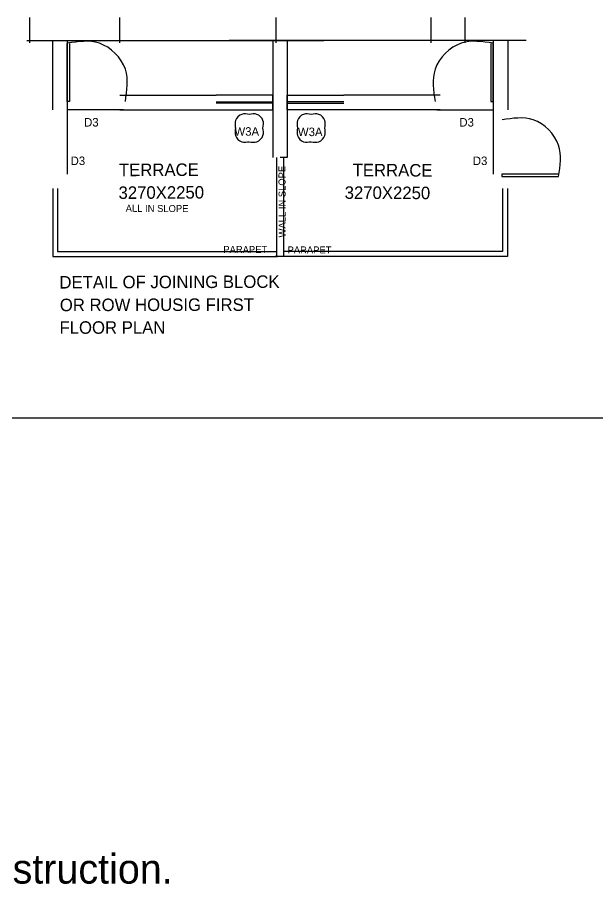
# Model space of a CAD drawing. Header units: millimetres. Extents: x 30 to 55791, y -4580 to 38782.
# Drawn here: x 33167 to 41770, y -4580 to 8395 of the extents above; entities that cross this region are included whole.
import ezdxf

# ---------------------------------------------------------------- set-up
doc = ezdxf.new("R2010")
doc.units = ezdxf.units.MM
doc.layers.add('A-ARCH-REF', color=8, linetype='CONTINUOUS')
doc.layers.add('M-ANNO', color=7, linetype='CONTINUOUS')

msp = doc.modelspace()

# ---------------------------------------------------------------- linework, layer by layer
at = {"layer": 'A-ARCH-REF'}
for p, q in [((33343, 8395), (33343, 8018)), ((34678, 8395), (34678, 8018)), ((36997, 8395), (36997, 8018)), ((39298, 8395), (39298, 8018)), ((39804, 8395), (39804, 8018)), ((33307, 8054), (37709, 8054)), ((33684, 8054), (33684, 7024)), ((33902, 8054), (33902, 7024)), ((40710, 8054), (36308, 8054)), ((36956, 8054), (36956, 7136)), ((36956, 8054), (36956, 6318)), ((36956, 8054), (36956, 6318)), ((37167, 8054), (37167, 6318)), ((37167, 8054), (37167, 7136)), ((37167, 8054), (37167, 6318)), ((40221, 8054), (40221, 7024)), ((40439, 8054), (40439, 7024)), ((33902, 7148), (33902, 8007)), ((33937, 8007), (33937, 7148)), ((40186, 8007), (40186, 7148)), ((40221, 7148), (40221, 8007)), ((33937, 7148), (33902, 7148)), ((34684, 7242), (36114, 7242)), ((36956, 7242), (36114, 7242)), ((36114, 7142), (36956, 7142)), ((36956, 7024), (36956, 7242)), ((36956, 7142), (36956, 7124)), ((37167, 7024), (37167, 7242)), ((37167, 7242), (38009, 7242)), ((38009, 7142), (37167, 7142)), ((37167, 7142), (37167, 7124)), ((39439, 7242), (38009, 7242)), ((40186, 7148), (40221, 7148)), ((34737, 7024), (33902, 7024)), ((33902, 7024), (33902, 6071)), ((34684, 7024), (36114, 7024)), ((36956, 7124), (36114, 7124)), ((36114, 7024), (36956, 7024)), ((36956, 7136), (36956, 6318)), ((37167, 7136), (37167, 6318)), ((37167, 7124), (38009, 7124)), ((38009, 7024), (37167, 7024)), ((39439, 7024), (38009, 7024)), ((39386, 7024), (40221, 7024)), ((40221, 7024), (40221, 6071)), ((37009, 6318), (37009, 4853)), ((37009, 6318), (37009, 4853)), ((37167, 6318), (37061, 6318)), ((37114, 6318), (37114, 4853)), ((37114, 6318), (37114, 4853)), ((41192, 6071), (40351, 6071)), ((40351, 6071), (40351, 6035)), ((40351, 6035), (41192, 6035)), ((33690, 5859), (33690, 4853)), ((33760, 5859), (33760, 4923)), ((40363, 5859), (40363, 4923)), ((40433, 5859), (40433, 4853)), ((33690, 4853), (37026, 4853)), ((33760, 4923), (37009, 4923)), ((40327, 4853), (36991, 4853)), ((40433, 4853), (37097, 4853)), ((40257, 4923), (37114, 4923)), ((40363, 4923), (37114, 4923)), ((55791, 2452), (2538, 2452))]:
    msp.add_line(p, q, dxfattribs=at)
for points in [[(34767, 7150), (34767, 7627), (34381, 8013), (33905, 8013)], [(40224, 8013), (39748, 8013), (39362, 7627), (39362, 7150)], [(36605, 6959), (36493, 6959), (36402, 6868), (36402, 6756)], [(36808, 6756), (36808, 6868), (36718, 6959), (36605, 6959)], [(37523, 6959), (37411, 6959), (37320, 6868), (37320, 6756)], [(37726, 6756), (37726, 6868), (37636, 6959), (37523, 6959)], [(41192, 6038), (41192, 6501), (40817, 6877), (40354, 6877)], [(36402, 6756), (36402, 6644), (36493, 6553), (36605, 6553)], [(36605, 6553), (36718, 6553), (36808, 6644), (36808, 6756)], [(37320, 6756), (37320, 6644), (37411, 6553), (37523, 6553)], [(37523, 6553), (37636, 6553), (37726, 6644), (37726, 6756)]]:
    msp.add_spline(points, degree=3, dxfattribs=at)

# ---------------------------------------------------------------- texts
for s, height, p in [('D3', 126.2, (34155, 6778)), ('D3', 126.2, (39721, 6778)), ('W3A', 126.2, (36385, 6642)), ('W3A', 126.2, (37326, 6636)), ('D3', 126.2, (33955, 6207)), ('D3', 126.2, (39921, 6207)), ('PARAPET', 104.3, (36220, 4902)), ('PARAPET', 104.3, (37173, 4896)), ('FLOOR PLAN', 185.4, (33790, 3705))]:
    msp.add_text(s, height=height, dxfattribs=at).set_placement(p)
for s, height, rotation, p in [('TERRACE', 185.4, 0.2584, (34672, 6041)), ('WALL IN SLOPE', 104.31, 90.2802, (37147, 5134)), ('TERRACE', 185.4, -0.2584, (38138, 6041)), ('3270X2250', 185.4, 0.2361, (34666, 5705)), ('3270X2250', 185.4, -0.2361, (38020, 5706)), ('ALL IN SLOPE', 104.31, -0.3186, (34772, 5514)), ('DETAIL OF JOINING BLOCK', 185.44, 0.1811, (33789, 4376)), ('OR ROW HOUSIG FIRST', 185.44, 0.1043, (33795, 4040))]:
    msp.add_text(s, height=height, rotation=rotation, dxfattribs=at).set_placement(p)
at = {"layer": 'M-ANNO', "color": 1}
msp.add_text('PRELIMINARY DESIGN - FOR COORDINATION ONLY. To be checked and stamped by a qualified HVAC engineer before construction.', height=437.85, dxfattribs=at).set_placement((0, -4448))

doc.saveas('drawing.dxf')
